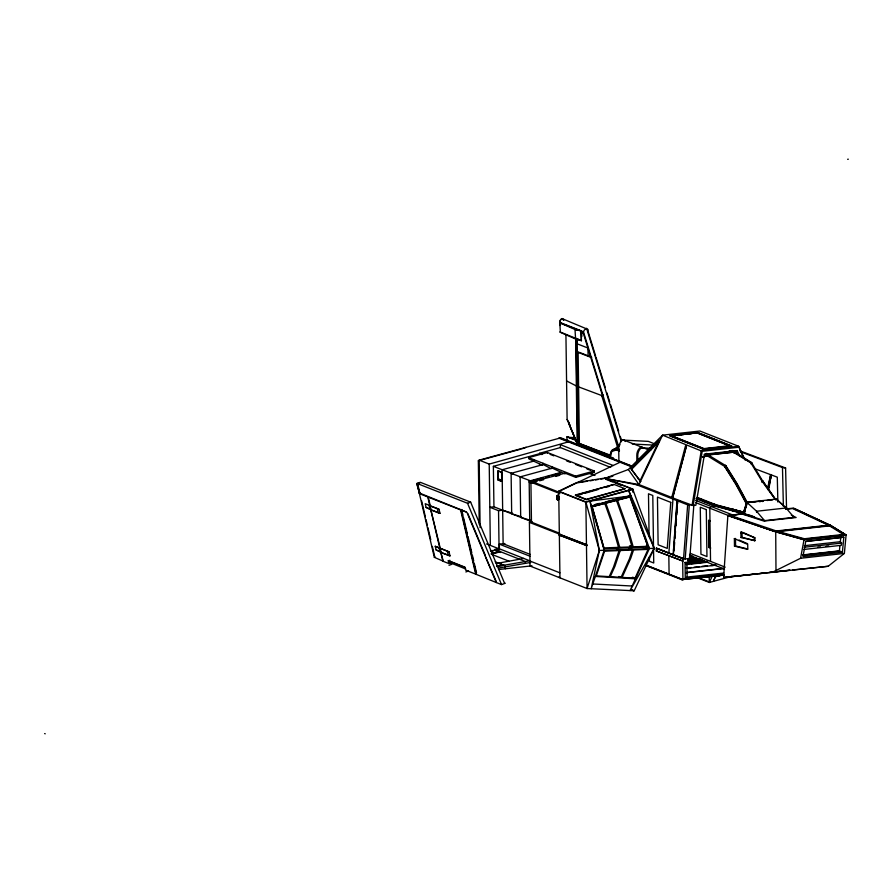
<?xml version="1.0" encoding="UTF-8"?>
<svg xmlns="http://www.w3.org/2000/svg" width="893" height="893" viewBox="0 0 893 893"><rect width="100%" height="100%" fill="white"/><g stroke="black" fill="none" stroke-linecap="round" stroke-linejoin="round"><path stroke-width="1.34" d="M610.243 456.256L610.31 454.939A9.689 4.141 83.7 0 1 613.223 449.413L616.661 448.107L614.362 449.279A9.689 4.141 83.7 0 0 613.346 449.826M615.523 448.23L616.851 448.755L619.943 444.714L618.804 444.837L617.476 446.545L617.409 448.978L619.329 449.726M747.854 503.719L747.921 502.603L747.117 502.29L747.24 503.139L747.921 502.603M745.733 514.759L743.143 514.055L746.928 502.346L760.434 501.274M743.813 458.377L738.623 446.288L699.889 431.018L662.561 435.159L628.359 469.506L604.762 478.414L636.776 484.799L676.983 500.649L679.707 500.605L677.307 500.772L677.095 503.529M668.846 553.191L672.987 499.075M673.177 554.72L676.983 500.649M673.501 550.579L674.137 542.274M674.449 538.122L674.985 531.201M675.298 527.06L675.934 518.755M676.247 514.602L676.883 506.298M693.894 504.456L689.753 558.571L683.525 558.973L673.367 554.966L677.508 500.85M674.025 550.78L674.661 542.475M674.974 538.334L675.499 531.413M675.923 525.877L676.459 518.956M676.771 514.803L677.307 507.894M677.62 503.741L677.832 500.973L679.696 500.761M683.525 558.973L687.666 504.858L677.307 500.772M685.188 559.074L689.329 504.958L690.434 504.835M695.982 498.584L714.913 506.041L744.07 513.955L745.354 509.311L744.014 513.642L727.862 515.685L723.609 577.481L828.191 566.274L844.376 553.414L846.084 535.13L845.548 534.606L830.523 525.363L793.553 508.106L786.912 508.787M839.967 545.735L839.375 550.858L842.389 552.209L843.829 537.195L805.743 541.426L802.963 556.585L842.389 552.209M803.867 549.474L841.273 545.322L841.586 543.089L840.335 541.705L840.804 536.771M805.743 541.426L843.829 537.195M679.707 500.605L693.147 505.538L702.199 451.311L662.561 435.159L638.986 484.553L636.776 484.799M692.03 505.471L701.295 450.429L738.623 446.288L745.13 460.062M771.865 572.525L800.575 558.27L804.013 539.796L775.727 531.737L728.141 515.35L774.398 531.29M767.645 488.069L770.681 474.585L771.452 474.875L768.147 489.71M767.835 489.487L770.681 474.585M768.862 488.415L770.157 481.651M770.67 478.938L771.195 476.237M591.445 506.164L630.614 495.95L589.972 501.085L599.348 550.456L591.199 588.733L604.159 550.267L589.916 500.75M704.22 454.838L706.776 453.354M706.709 453.644L708.182 454.224L708.004 454.983L702.601 457.138M686.337 446.176L672.608 497.758L671.748 497.468L685.489 445.897L686.438 446.266L672.708 497.847M747.028 502.301L747.765 503.485L737.171 483.827L725.83 465.711L707.747 454.649L702.657 457.138M746.224 502.703L736.625 484.821L724.714 466.459L725.83 465.711L725.317 465.387L724.614 466.38L735.899 484.397L746.247 503.607L743.501 512.582L744.07 513.955L745.298 509.959M744.963 510.003L746.068 506.364M745.733 508.072L746.861 504.366M736.312 453.231L737.138 450.574L704.499 454.191L695.87 505.237L693.147 505.538M559.967 577.849L558.705 491.183L585.808 501.877L599.348 550.456L587.069 588.532L530.018 566.039L529.415 522.394L531.469 522.159L559.654 533.277M568.696 422.969L577.28 443.676L568.696 422.969L570.08 425.213M697.232 497.87L714.891 504.835L744.282 512.403L733.354 509.445L732.885 510.662L715.55 505.963M715.393 576.175L713.407 581.343L715.505 576.778L723.408 574.579M609.193 576.644L613.524 567.044L619.072 550.579L616.516 549.575M610.243 576.699L614.931 566.329L620.244 550.534L617.666 549.519M622.12 577.391L630.782 558.214L633.561 549.976L629.844 548.514M648.05 549.374L604.583 551.182L596.267 575.885L635.046 578.151L648.05 549.374L645.472 548.358M628.616 490.179L649.412 548.514L630.067 590.586L654.223 548.335L632.724 489.051L604.862 478.056L576.666 482.6L558.705 491.183M628.672 490.514L654.223 548.335L634.197 590.775L630.592 589.882M696.495 577.403L709.288 582.448L712.826 574.958M639.835 481.227L659.414 440.216L631.016 468.736L640.649 481.584L631.016 468.736M687.811 558.772L687.844 560.704L688.514 560.96L689.117 558.326L694.006 558.214L690.144 556.261M707.97 456.234L707.144 455.698L707.747 454.649L708.45 455.084L707.747 454.649M601.871 396.079L603.4 395.275L601.871 396.079L617.632 447.46M618.682 446.042L617.119 449L619.028 449.759M743.556 513.52L727.862 515.685L775.448 531.77L803.789 539.606L845.961 534.929L830.523 525.363L775.716 531.435L775.984 570.27M631.82 469.093L659.302 441.499M619.519 450.898L615.668 449.391L613.748 450.697A8.55 3.661 83.7 0 0 610.109 457.596L620.356 461.636M615.668 449.391L614.328 450.63A8.55 3.661 83.7 0 0 611.716 452.037M418.437 483.593L419.353 482.812L416.83 484.173L419.42 492.769M734.024 453.231L737.138 450.574L739.527 455.575M775.28 499.187L762.923 481.405L751.504 462.474L733.946 451.735L733.365 452.215L750.89 462.931L761.919 481.081L775.336 499.567M479.228 524.37L478.335 460.766L479.173 460.141L559.219 438.262L631.608 466.805M750.89 462.931L751.504 462.474L751.962 463.355L751.069 464.003M734.816 452.081L737.138 450.574M775.95 499.957L762.566 480.68L761.952 482.008M762.053 481.941L762.923 481.405L762.566 480.68M704.142 560.369L685.065 562.49L685.277 578.184L687.108 577.079L723.788 573.016M498.997 551.907L500.415 551.684L491.608 553.56M498.941 551.919L499.634 551.584L499.634 552.198L494.532 550.177L490.77 550.981M620.032 462.239L558.761 491.518L585.864 502.212L632.78 489.386L632.824 492.166M703.226 457.272L708.305 454.995L732.115 452.349M708.182 454.224L734.113 451.345L734.303 452.07L707.68 454.861L708.629 455.117M522.461 448.71L526.1 447.315M429.913 505.929L439.032 509.256L439.992 513.308L430.873 509.981L440.282 548.38L449.056 551.829L450.005 555.892L440.885 552.566L443.352 561.396L448.855 563.572L451.612 562.557L450.742 562.21M449 565.314L451.758 564.309M465.845 571.955L468.591 570.951M443.252 561.195L434.333 557.332L417.02 483.437L420.335 482.309L470.656 502.145L504.645 583.464L501.531 584.591L496.262 582.515L466.95 512.381L419.632 493.74L417.21 483.437M417.623 483.671L420.09 482.767L419.487 482.533M420.246 492.556L419.185 492.936L460.509 509.579L475.701 574.143L476.416 574.445L461.223 509.881L466.068 511.789M428.138 496.843L430.27 505.795M417.02 483.437L467.541 503.272L470.656 502.145M460.163 509.702L461.67 509.713L462.942 515.094M460.9 509.992L461.67 509.713M449.056 551.829L435.237 546.27L436.108 549.988L441.633 552.108M436.175 549.965L440.729 552.086M439.936 548.514L440.751 548.391M434.333 557.332L435.393 556.953M485.435 556.596L496.084 581.164M496.262 582.515L476.416 574.445M614.127 484.441L575.449 495.414L586.321 499.7L625.011 488.728L614.071 484.441L575.382 495.023L586.266 499.31L624.955 488.728M578.206 495.18L582.203 494.052M584.859 493.293L598.187 489.509M606.18 487.243L608.836 486.495M746.247 503.607L747.106 503.362M478.335 460.766L521.121 449.067M480.121 527.674L479.173 460.141L489.219 464.092L569.243 441.644M541.85 454.582L539.539 453.287L560.391 447.583L610.656 467.407M532.261 521.914L493.941 506.8L493.371 466.336L539.606 453.689M542.129 465.13L528.868 458.879L528.678 457.618L547.398 452.505L594.258 470.979L594.392 471.828M521.467 516.757L511.678 513.799L511.109 473.323L543.245 464.55L551.148 468.691M530.475 520.318L520.697 517.348L520.128 476.884L552.254 468.099L561.284 472.33L529.158 481.104L529.716 520.909M532.462 480.724L542.944 477.855M545.567 477.141L549.496 476.069M552.12 475.344L559.978 473.201M594.448 472.241L575.728 477.353L565.102 473.167L530.911 482.175L531.469 522.159M529.158 481.104L532.987 482.622L536.994 481.517M539.673 480.791L543.692 479.686M555.736 476.393L559.755 475.299M528.678 457.618L575.538 476.103L594.258 470.979M612.866 476.226L604.918 478.391L632.78 489.386L631.731 489.677M585.808 501.877L632.724 489.051M709.209 576.889L709.288 582.448L732.081 576.286M591.936 505.818L614.618 499.712L616.471 500.437L627.768 532.038L632.021 546.896L629.431 545.869M624.363 497.088L615.634 499.444L617.498 500.18L629.275 533.11L633.204 546.851L630.782 545.891M630.201 496.91L592.092 506.699L629.844 496.776L647.871 546.315L630.201 496.91L628.103 496.084M595.452 504.322L599.504 503.362M606.269 501.743L630.614 495.95M491.574 553.303L499.634 551.584M491.027 553.906L500.415 551.896M496.095 563.572L523.845 558.449M498.473 568.06L530.721 562.434M578.061 482.722L587.46 481.204M590.15 480.78L592.829 480.345M595.519 479.909L598.198 479.474M600.889 479.05L603.568 478.615M764.553 520.63L756.572 511.254L746.928 502.335L776.374 499.075L786.019 507.994L793.989 517.36L764.553 520.63L743.244 513.754L743.836 513.665M581.343 331.046L581.388 340.635L575.594 339.005L560.391 332.352L559.788 322.831L575.003 329.484L581.711 331.024L581.789 336.516M754.953 540.667L740.989 537.497L740.911 532.139L742.016 532.005L742.083 537.352L754.953 540.667L754.909 537.809L743.188 532.529M740.933 533.389L742.027 533.255M740.989 537.497L742.083 537.352M734.37 538.624L747.709 544.384L747.787 549.385L734.481 546.136L734.37 538.624L735.475 538.49L735.575 545.991L747.553 548.927M740.911 532.139L754.909 537.809M734.481 546.136L735.575 545.991M735.687 514.792L743.556 513.81M847.613 159.278L848.35 159.2M559.788 322.831L583.509 331.962L618.548 446.199M560.391 332.352L559.922 331.895L581.388 340.635L580.818 331.124M583.274 332.966L581.243 332.163L583.274 332.966L602.418 395.376M587.907 348.058L588.141 356.262M588.018 356.274L588.989 356.162M590.753 357.356L591.735 357.245L579.323 352.355M577.626 386.524L602.853 395.979M559.219 438.262L560.157 437.581L613.212 458.5M567.747 440.037L566.999 440.126L566.955 436.833L575.438 439.691M576.923 338.648L578.418 443.129L610.377 455.24M565.928 334.741L567.111 419.487L577.146 443.732L579.445 443.475M576.465 338.704L577.938 444.033L576.99 399.327M669.527 435.773L697.667 432.458L731.657 446.053M670.866 435.628L674.885 435.181M678.914 434.735L682.933 434.288M686.951 433.842L690.97 433.395M694.988 432.949L697.667 432.647L730.407 445.562M671.503 435.706L704.153 448.766L671.503 435.896L697.042 432.871L729.681 445.741L726.991 446.232M671.503 435.896L675.543 435.449M679.573 435.003L683.603 434.545M687.632 434.098L691.662 433.652M617.476 446.545L618.615 446.422M616.851 448.755L617.989 448.632M704.142 448.576L729.681 445.741M710.873 448.018L713.552 447.717M718.932 447.125L721.622 446.824M669.527 435.583L703.517 448.989L731.657 445.864M670.788 436.264L703.517 449.179L714.244 447.985M718.262 447.538L722.281 447.092M726.299 446.645L730.318 446.199M501.598 472.274L497.926 470.868L498.048 480.054L501.732 481.461L501.598 472.274L498.004 470.857L498.048 480.054M702.199 451.311L738.556 447.27M732.573 450.496L731.869 451.065L733.488 451.624M498.953 479.24L498.975 480.367L498.953 479.24L500.571 479.798L500.448 480.947L500.571 479.798M493.941 506.8L489.822 507.257L498.54 510.696L502.659 510.238L512.448 513.207M701.217 500.136L701.206 498.919L701.217 500.136L699.833 499.589M750.678 502.301L756.192 501.687M767.065 500.482L772.579 499.868M786.03 509.088L786.019 507.994L756.572 511.254L756.583 512.359M559.107 534.226L586.835 544.853L586.846 545.645L559.118 535.03L559.732 534.159M727.862 515.685L733.064 515.116M793.553 508.396L830.847 525.631M559.118 535.03L586.846 545.645M708.573 520.429L710.37 520.943L708.573 520.429L708.953 547.521L710.739 548.034M496.564 566.519L529.761 560.793L499.41 548.815L499.343 544.138L504.869 543.524M499.41 548.815L494.945 549.318L500.058 551.327L499.689 552.187M586.835 544.853L529.415 522.394M656.299 548.235L682.855 558.348L682.899 561.061L656.333 550.948L656.299 548.235L672.842 554.765M656.333 550.948L682.899 561.061M498.495 569.533L531.971 565.816M708.953 547.521L708.964 520.385M804.013 539.796L846.084 535.13M673.367 554.966L682.855 558.348M693.995 557.79L695.881 557.533L695.893 558.248M804.325 545.701L840.335 541.705M689.139 559.777L700.145 558.549M804.18 547.242L841.586 543.089M687.844 560.704L690.568 560.402M693.281 560.101L698.728 559.487M688.514 560.96L702.266 559.442M817.742 547.242L820.511 546.94M826.058 546.326L828.827 546.014M685.065 562.49L686.918 563.539L707.289 561.273M685.824 564.253L688.514 563.952M691.193 563.662L696.562 563.059M699.252 562.769L704.622 562.166M686.617 564.566L708.093 562.177M802.662 554.933L839.375 550.858M685.88 568.138L691.249 567.535M693.939 567.245L699.308 566.642M701.987 566.341L707.368 565.749M715.416 564.856L711.386 565.302L712.179 565.615M802.896 555.178L839.599 551.104M686.672 568.439L716.208 565.169M800.575 558.27L844.376 553.414M685.936 572.558L723.308 568.417M686.293 572.703L723.665 568.562M685.277 578.184L723.453 573.942M711.531 576.085L716.655 575.516M719.211 575.237L724.335 574.668M710.973 576.197L716.923 575.538M724.056 574.746L719.323 575.572M645.65 565.47L681.616 579.646L724.368 574.958M681.616 579.646L724.19 575.081M723.609 577.481L756.672 573.808M759.43 573.507L764.944 572.893M769.074 572.435L773.204 571.978M775.961 571.665L781.475 571.062M784.233 570.75L789.747 570.147M726.042 577.336L789.937 570.259M709.288 582.448L710.337 582.169M449.771 560.235A2.132 1.886 -68.1 0 0 450.117 562.724L451.612 562.568M496.932 566.006L503.741 565.258L498.819 563.282M792.649 569.957L828.191 566.274M648.653 546.996L603.757 548.882L603.78 550.49L648.675 548.603L648.653 546.996L646.208 546.025M710.281 576.521L711.007 576.487M599.348 550.456L604.159 550.267M649.412 548.514L654.223 548.335M603.891 547.911L592.092 506.699L603.891 547.911L647.871 546.315M558.549 577.28L559.587 577.336M574.846 437.648L567.915 437.291L567.903 436.722M620.59 439.97L648.318 441.376L654.591 443.854M632.244 444.011L654.234 445.127M640.616 447.795L650.171 448.275M592.807 583.977L632.166 586.02M729.157 450.909L731.869 451.065M595.341 576.443L635.481 578.798L632.121 577.47M687.666 504.858L689.329 504.958M729.268 451.367L733.332 451.646M740.677 451.858L782.48 467.552L785.594 467.988L786.532 508.34M604.762 478.414L638.986 484.553L679.182 500.404M558.516 496.53C556.741 497.691 559.811 500.236 558.884 497.033M430.113 506.041L430.984 509.758L426.095 507.403L425.213 503.685L439.032 509.256M744.282 512.403L715.862 504.701L697.254 497.368M740.688 512.772L732.885 510.662L733.175 509.401L732.26 509.546L732.282 510.763M743.244 513.754L754.574 516.846M775.716 531.435L803.879 539.227L845.548 534.896M745.342 514.022L751.995 515.897M733.343 509.445L734.626 509.825M742.206 514.078L763.95 521.077L796.132 517.516L791.343 515.149M730.474 515.473L776.341 530.978L828.358 525.207L792.705 508.575L785.829 509.189L788.653 508.943L784.713 507.391M739.873 450.831L785.594 467.988M754.73 468.702L777.29 477.175L777.87 502.033M645.818 565.269L682.933 579.657L682.676 561.083M511.109 473.323L522.137 477.521M513.118 473.971L493.371 466.336M520.128 476.884L531.145 481.081M550.055 454.347L553.861 455.843M566.519 460.833L570.326 462.34M575.393 464.338L581.723 466.827M586.79 468.825L590.586 470.321M539.539 453.287L541.783 454.169M589.514 472.989L594.693 475.031M589.838 473.502L594.838 475.478M559.431 492.378L532.976 481.952L532.987 482.622M529.169 482.209L531.726 483.225M419.275 493.036L419.877 493.271L417.902 484.866M431.23 509.858L439.992 513.308M441.242 552.432L450.005 555.892M475.701 574.143L465.688 570.203L464.974 567.144L448.141 560.514L448.855 563.572M560.268 325.543A7.077 6.24 -68.5 0 1 559.665 322.563A3.929 3.46 -68.5 0 1 561.909 318.544L587.985 329.439A4.778 3.338 -33.8 0 1 588.085 331.448L595.564 355.805M561.809 318.868L562.411 319.125A3.594 3.17 -68.5 0 1 562.69 319.303M560.681 322.73L575.929 328.747M580.584 330.577L577.202 329.238L575.003 329.484L575.594 339.005M581.477 340.624L577.079 338.882L577.023 343.772L588.018 348.047M590.876 357.345L577.146 351.987L578.117 351.875L579.39 443.017M729.681 445.931L697.042 432.871M732.64 450.775L734.113 451.345M734.303 452.07L733.689 452.338M707.49 453.767L708.953 454.347M622.957 439.736L648.173 449.681M763.046 500.984L760.345 500.85M615.087 449.447L618.938 450.965M566.955 436.833L576.018 440.405M578.418 443.129L610.689 455.854M577.938 444.033L613.413 458.031M633.104 466.537L618.894 460.933L618.715 448.364M559.208 437.693L632.836 466.726M613.212 465.499L560.346 444.647L560.391 447.583M702.11 500.66L714.411 505.505L714.735 504.255L713.73 504.366L713.741 505.583M695.591 500.337L732.974 515.071M695.547 502.558L729.023 515.763M606.392 479.508L612.732 482.008M615.266 483.013L621.595 485.502M561.284 472.33L564.622 473.636M539.394 464.204L541.973 465.22M605.889 503.362L604.17 502.525L605.822 503.172L612.185 520.976L619.742 547.342M603.166 502.792L604.795 503.44L610.678 519.905L618.548 547.387M530.911 482.175L559.9 493.606M690.322 553.392L725.216 567.155M689.496 555.011L693.325 556.529M689.787 555.413L724.524 569.109M690.144 556.696L694.006 558.214M689.965 556.931L692.544 557.946M689.976 557.366L692.544 558.382M689.753 558.571L689.117 558.326L689.753 558.571L689.72 555.837M673.702 554.933L656.634 548.202L656.668 550.914M646.231 547.643L648.675 548.603M628.705 548.581L632.389 550.032L629.386 558.929L621.07 577.336L618.916 576.476M697.545 577.291L710.337 582.336M645.873 565.035L682.933 579.657M632.713 577.224L635.046 578.151M631.641 589.771L634.197 590.775L587.069 588.532L585.864 502.212M530.152 554.374L503.127 543.725L502.1 469.774L534.226 460.989L534.036 459.739M499.343 544.138L530.23 556.317M486.585 543.926L499.075 548.849L498.54 510.696M529.951 561.027L559.9 572.837M499.622 551.372L524.872 561.329A1.552 0.647 80.8 0 1 525.475 563.014M490.391 550.412L492.891 551.394M491.585 554.319L508.887 561.139M495.168 561.842L504.735 565.615A1.552 0.647 80.8 0 1 505.338 567.289M504.556 582.95L505.192 583.207M44.65 733.577L45.23 733.8M449.525 561.306L465.208 567.613M450.117 562.724L465.8 569.031M739.114 540.053L747.597 543.714M650.204 449.469L651.008 449.826M638.249 478.983L639.064 479.34M426.095 507.403L430.716 509.501M435.237 546.27L439.858 548.369M794.792 508.977L830.535 525.653L844.398 534.193M566.575 380.943L576.342 385.955M751.962 463.355L733.946 451.735L733.365 452.215L733.946 451.735M707.144 455.698L725.384 466.872L724.614 466.38M776.408 499.098L786.019 507.994M628.359 469.506L638.986 484.553M725.317 465.387L736.692 483.548L747.24 503.139M760.077 501.81L759.519 500.906L759.53 501.598M567.111 419.487L569.299 423.048M736.435 484.586L736.915 485.435M467.541 503.272L501.531 584.591M467.809 513.531L485.234 555.212M595.955 357.088L605.287 387.517M606.916 392.808L609.752 402.062M610.566 404.708L618.682 431.163M620.3 436.454L621.517 440.428M621.338 441.544L586.589 328.278L584.58 329.807A4.778 3.338 -33.8 0 0 583.509 331.962M463.579 517.784L467.374 533.925M467.999 536.615L471.805 552.767M472.43 555.457L473.703 560.837M474.328 563.528L476.549 572.938M460.933 509.423L476.125 573.998M437.313 508.843L438.262 512.895M447.326 551.428L448.286 555.479M440.126 548.626L441.008 552.343M427.736 496.821L442.883 561.217M429.153 505.661L430.024 509.378M439.166 548.235L440.037 551.952M421.608 500.794L425.392 516.891M426.028 519.581L427.289 524.939M427.926 527.629L430.761 539.707M432.335 546.416L434.545 555.803M575.538 476.103L575.728 477.353M552.064 466.849L552.254 468.099M547.398 452.505L547.532 453.343M543.044 463.288L543.245 464.55M500.415 551.684L500.482 552.499M782.48 467.552L783.384 506.51M754.25 537.899L754.295 540.745M714.891 504.835L714.913 506.041L711.129 506.465L709.79 508.184L710.538 561.362M686.918 563.539L687.108 577.079M668.835 555.881L669.091 574.445M649.088 536.492L648.485 493.784L652.794 495.481L653.732 562.992L649.434 561.295L649.367 557.165M637.836 460.9L637.758 455.876A9.365 8.249 -68.5 0 1 641.989 447.203A9.365 8.249 -68.5 0 1 643.831 448.465M636.888 461.781L636.798 455.497A9.365 8.249 -68.5 0 1 641.029 446.824A9.365 8.249 -68.5 0 1 642.301 447.605M576.141 338.347L576.889 392.395M575.684 338.391L577.146 443.732M565.102 473.167L565.113 473.837M561.396 534.818L561.407 535.621M560.771 534.885L560.782 535.688M505.282 567.301L505.304 568.785M489.219 464.092L490.346 545.411M560.302 320.699A3.594 3.17 -68.5 0 0 559.967 322.529A6.742 5.95 -68.5 0 0 560.369 324.94M560.67 320.04A3.594 3.17 -68.5 0 1 561.139 319.471M561.909 318.544A3.929 3.46 -68.5 0 1 563.829 320.152M576.398 330.176A7.077 6.24 -68.5 0 1 576.331 329.137M562.947 319.515A3.594 3.17 -68.5 0 1 563.383 320.04M610.79 455.419A8.55 3.661 83.7 0 1 611.136 453.544M618.949 446.053A3.929 1.44 -17.1 0 1 619.418 445.674M624.218 440.472A9.365 8.249 -68.5 0 0 622.979 439.691A9.365 8.249 -68.5 0 0 618.771 448.364M624.787 440.952A9.365 8.249 -68.5 0 1 625.301 441.499M670.766 502.368L667.238 548.391L658.119 544.786L657.449 497.111L670.766 502.368M737.171 483.827L736.625 484.821L735.899 484.397L737.171 483.827M829.497 525.888L778.383 531.558L804.414 538.758L843.372 534.427L829.497 525.888M762.689 501.52L762.131 500.627L762.689 501.52M706.296 509.635L700.279 507.257L700.938 554.185L706.955 556.551L706.296 509.635M556.841 496.117A2.456 1.049 83.7 0 0 557.757 500.136A2.456 1.049 83.7 0 0 558.705 497.01A2.456 1.049 83.7 0 0 556.875 496.106A2.456 1.049 83.7 0 0 557.801 500.136A2.456 1.049 83.7 0 0 558.75 496.999A2.456 1.049 83.7 0 0 556.841 496.117M557.154 496.329A2.099 0.904 83.7 0 0 557.946 499.779A2.099 0.904 83.7 0 0 558.75 497.088A2.099 0.904 83.7 0 0 557.154 496.329M557.009 496.341A2.099 0.904 83.7 0 0 557.801 499.79A2.099 0.904 83.7 0 0 558.616 497.111A2.099 0.904 83.7 0 0 557.009 496.341"/></g></svg>
